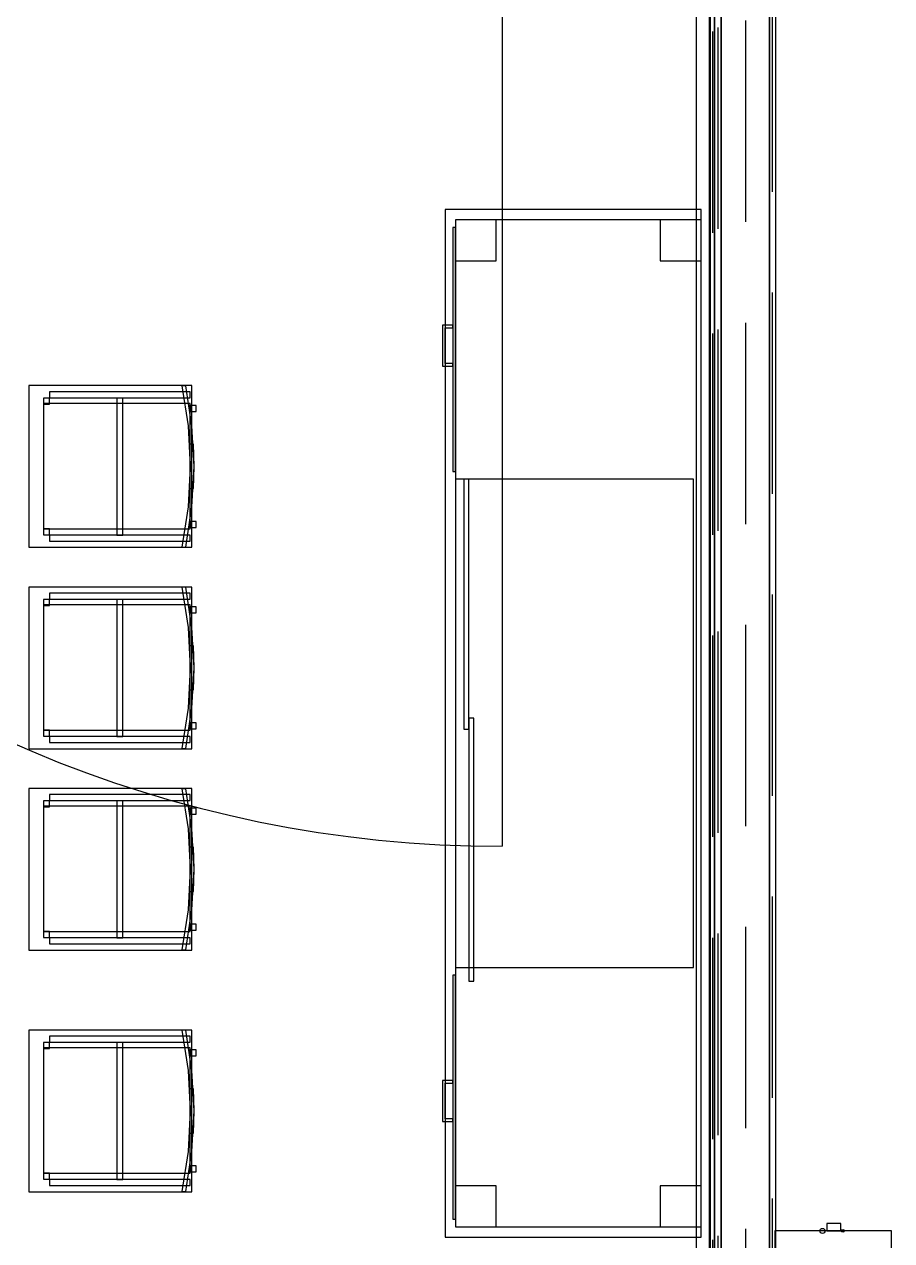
# Model space of a CAD drawing. Header units: millimetres. Extents: x -28.2 to 24.3, y -24.8 to 12.4.
# Drawn here: x 4.139 to 6.292, y 1.981 to 5.001 of the extents above; entities that cross this region are included whole.
import ezdxf

# ---------------------------------------------------------------- set-up
doc = ezdxf.new("R2010")
doc.units = ezdxf.units.MM
doc.linetypes.add('Dashed', pattern=[0.75, 0.5, -0.25])
for name, color, linetype in [('BUILDINGELEMENTPROXY', 8, 'Continuous'), ('EJE_MUROS', 8, 'Continuous'), ('FURNISHINGELEMENT', 8, 'Continuous'), ('LOSAS', 3, 'Continuous'), ('MUROS', 7, 'Continuous'), ('PUERTAS', 6, 'Continuous')]:
    doc.layers.add(name, color=color, linetype=linetype)

msp = doc.modelspace()

# ---------------------------------------------------------------- linework, layer by layer
at = {"layer": 'BUILDINGELEMENTPROXY'}
for p, q in [((6.1655, 2.0239), (6.1305, 2.0239)), ((6.1305, 2.0239), (6.1305, 2.0057)), ((6.1655, 2.0057), (6.1655, 2.0239)), ((6.0018, 2.0057), (6.0018, 1.2257)), ((6.2918, 2.0057), (6.0018, 2.0057)), ((6.1305, 2.0057), (6.1655, 2.0057)), ((6.2918, 1.2257), (6.2918, 2.0057))]:
    msp.add_line(p, q, dxfattribs=at)
for centre, radius in [((6.1199, 2.0057), 0.00635), ((6.1704, 2.0057), 0.0032)]:
    msp.add_circle(centre, radius, dxfattribs=at)
at = {"layer": 'EJE_MUROS', "linetype": 'Dashed'}
for p, q in [((5.9963, 0.8359), (5.9963, 5.9757)), ((5.8603, 5.7437), (5.8603, 0.8529)), ((5.9288, 5.7607), (5.9288, 0.7159)), ((5.8468, 5.7337), (5.8468, 0.8529))]:
    msp.add_line(p, q, dxfattribs=at)
at = {"layer": 'FURNISHINGELEMENT'}
for p, q in [((5.8188, 4.5413, 1.074), (5.1834, 4.5413, 1.074)), ((5.1834, 4.5413, 1.074), (5.1834, 1.9905, 1.074)), ((5.8188, 1.9905, 1.074), (5.8188, 4.5413, 1.074)), ((5.3104, 4.5159, 0.4924), (5.2088, 4.5159, 0.4924)), ((5.2088, 4.5159, 0.4924), (5.2088, 4.4143, 0.4924)), ((5.8188, 4.5159, 1.0486), (5.2088, 4.5159, 1.0486)), ((5.2088, 4.5159, 1.0486), (5.2088, 2.0159, 1.0486)), ((5.3104, 4.4143, 0.4924), (5.3104, 4.5159, 0.4924)), ((5.8188, 4.5159, 0.4924), (5.7172, 4.5159, 0.4924)), ((5.7172, 4.5159, 0.4924), (5.7172, 4.4143, 0.4924)), ((5.8188, 4.4143, 0.4924), (5.8188, 4.5159, 0.4924)), ((5.8188, 2.0159, 1.0486), (5.8188, 4.5159, 1.0486)), ((5.2025, 4.4969, 1.0295), (5.2025, 3.8909, 1.0295)), ((5.2088, 4.4969, 1.0295), (5.2025, 4.4969, 1.0295)), ((5.2025, 4.4969, 0.9026), (5.2025, 3.8909, 0.9026)), ((5.2088, 4.4969, 0.9026), (5.2025, 4.4969, 0.9026)), ((5.2088, 3.8909, 1.0295), (5.2088, 4.4969, 1.0295)), ((5.2088, 3.8909, 0.9026), (5.2088, 4.4969, 0.9026)), ((5.2088, 4.4143, 0.4924), (5.3104, 4.4143, 0.4924)), ((5.7172, 4.4143, 0.4924), (5.8188, 4.4143, 0.4924)), ((5.2025, 4.2542, 0.994), (5.1771, 4.2542, 0.994)), ((5.1771, 4.2542, 0.994), (5.1771, 4.1526, 0.994)), ((5.2025, 4.2542, 0.867), (5.1771, 4.2542, 0.867)), ((5.1771, 4.2542, 0.867), (5.1771, 4.1526, 0.867)), ((5.1834, 4.159, 0.994), (5.1834, 4.2479, 0.994)), ((5.1834, 4.2479, 0.994), (5.2025, 4.2479, 0.994)), ((5.1834, 4.159, 0.867), (5.1834, 4.2479, 0.867)), ((5.1834, 4.2479, 0.867), (5.2025, 4.2479, 0.867)), ((5.2025, 4.2479, 0.994), (5.2025, 4.2542, 0.994)), ((5.2025, 4.2479, 0.867), (5.2025, 4.2542, 0.867)), ((5.1771, 4.1526, 0.994), (5.2025, 4.1526, 0.994)), ((5.1771, 4.1526, 0.867), (5.2025, 4.1526, 0.867)), ((5.2025, 4.159, 0.994), (5.1834, 4.159, 0.994)), ((5.2025, 4.159, 0.867), (5.1834, 4.159, 0.867)), ((5.2025, 4.1526, 0.994), (5.2025, 4.159, 0.994)), ((5.2025, 4.1526, 0.867), (5.2025, 4.159, 0.867)), ((4.5545, 4.1044, 0.7877), (4.1501, 4.1044, 0.7877)), ((4.1501, 4.1044, 0.7877), (4.1501, 4.0251, 0.7702)), ((4.5501, 4.0892, 0.5575), (4.2011, 4.0892, 0.5575)), ((4.2011, 4.0892, 0.5575), (4.2011, 4.0742, 0.5575)), ((4.5401, 4.1037, 1.1404), (4.5301, 4.1037, 1.1404)), ((4.5301, 4.1037, 1.1404), (4.5452, 4.0042, 1.1404)), ((4.555, 4.0042, 1.1404), (4.5401, 4.1037, 1.1404)), ((4.5501, 4.0742, 0.5575), (4.5501, 4.0892, 0.5575)), ((4.5545, 4.0251, 0.7702), (4.5545, 4.1044, 0.7877)), ((4.1861, 4.0734, 0.7644), (4.1861, 4.0585, 0.7612)), ((4.2011, 4.0734, 0.7644), (4.1861, 4.0734, 0.7644)), ((4.5501, 4.06, 0.7615), (4.1861, 4.06, 0.7615)), ((4.1861, 4.06, 0.7615), (4.1861, 3.9826, 0.7494)), ((4.1861, 4.0585, 0.7612), (4.2011, 4.0585, 0.7612)), ((4.2011, 4.0742, 0.5575), (4.5501, 4.0742, 0.5575)), ((4.2011, 4.0585, 0.7612), (4.2011, 4.0734, 0.7644)), ((4.3681, 4.0731, 0.5575), (4.3681, 3.7332, 0.5575)), ((4.3831, 4.0731, 0.5575), (4.3681, 4.0731, 0.5575)), ((4.3831, 3.7332, 0.5575), (4.3831, 4.0731, 0.5575)), ((4.5501, 3.9826, 0.7494), (4.5501, 4.06, 0.7615)), ((4.5501, 4.055, 1.0207), (4.5501, 4.0402, 1.0175)), ((4.5651, 4.055, 1.0207), (4.5501, 4.055, 1.0207)), ((4.5651, 4.0402, 1.0175), (4.5651, 4.055, 1.0207)), ((4.1501, 4.0251, 0.7702), (4.1501, 3.9443, 0.7615)), ((4.5501, 4.0402, 1.0175), (4.5651, 4.0402, 1.0175)), ((4.5545, 3.9443, 0.7615), (4.5545, 4.0251, 0.7702)), ((4.5452, 4.0042, 1.1404), (4.5503, 3.9037, 1.1404)), ((4.5601, 3.9037, 1.1404), (4.555, 4.0042, 1.1404)), ((4.1861, 3.9826, 0.7494), (4.1861, 3.9044, 0.7454)), ((4.5586, 3.9587, 1.0404), (4.5487, 3.9587, 1.0404)), ((4.5487, 3.9587, 1.0404), (4.5503, 3.9037, 1.0404)), ((4.5501, 3.9044, 0.7454), (4.5501, 3.9826, 0.7494)), ((4.5601, 3.9037, 1.0404), (4.5586, 3.9587, 1.0404)), ((4.1501, 3.9443, 0.7615), (4.1501, 3.863, 0.7615)), ((4.5545, 3.863, 0.7615), (4.5545, 3.9443, 0.7615)), ((4.1861, 3.9044, 0.7454), (4.1861, 3.8262, 0.7493)), ((4.5503, 3.9037, 1.1404), (4.5452, 3.8032, 1.1404)), ((4.5503, 3.9037, 1.0404), (4.5487, 3.8487, 1.0404)), ((4.5501, 3.8262, 0.7493), (4.5501, 3.9044, 0.7454)), ((4.555, 3.8032, 1.1404), (4.5601, 3.9037, 1.1404)), ((4.5586, 3.8487, 1.0404), (4.5601, 3.9037, 1.0404)), ((5.2025, 3.8909, 1.0295), (5.2088, 3.8909, 1.0295)), ((5.2025, 3.8909, 0.9026), (5.2088, 3.8909, 0.9026)), ((5.7996, 3.8719, 0.5114), (5.2088, 3.8719, 0.5114)), ((5.2088, 3.8719, 0.5114), (5.2088, 2.66, 0.5114)), ((5.2295, 3.8719, 1.0295), (5.2295, 3.2518, 1.0295)), ((5.2422, 3.8719, 1.0295), (5.2295, 3.8719, 1.0295)), ((5.2422, 3.2518, 1.0295), (5.2422, 3.8719, 1.0295)), ((5.7996, 2.66, 0.5114), (5.7996, 3.8719, 0.5114)), ((4.1501, 3.863, 0.7615), (4.1501, 3.7823, 0.7702)), ((4.5487, 3.8487, 1.0404), (4.5586, 3.8487, 1.0404)), ((4.5545, 3.7823, 0.7702), (4.5545, 3.863, 0.7615)), ((4.1861, 3.8262, 0.7493), (4.1861, 3.7488, 0.7612)), ((4.5501, 3.7488, 0.7612), (4.5501, 3.8262, 0.7493)), ((4.1501, 3.7823, 0.7702), (4.1501, 3.7029, 0.7877)), ((4.5452, 3.8032, 1.1404), (4.5301, 3.7037, 1.1404)), ((4.5401, 3.7037, 1.1404), (4.555, 3.8032, 1.1404)), ((4.5545, 3.7029, 0.7877), (4.5545, 3.7823, 0.7702)), ((4.1861, 3.7488, 0.7612), (4.5501, 3.7488, 0.7612)), ((4.1861, 3.7488, 0.7612), (4.1861, 3.734, 0.7644)), ((4.2011, 3.7488, 0.7612), (4.1861, 3.7488, 0.7612)), ((4.2011, 3.734, 0.7644), (4.2011, 3.7488, 0.7612)), ((4.5501, 3.7671, 1.0175), (4.5501, 3.7523, 1.0207)), ((4.5651, 3.7671, 1.0175), (4.5501, 3.7671, 1.0175)), ((4.5501, 3.7523, 1.0207), (4.5651, 3.7523, 1.0207)), ((4.5651, 3.7523, 1.0207), (4.5651, 3.7671, 1.0175)), ((4.1861, 3.734, 0.7644), (4.2011, 3.734, 0.7644)), ((4.5501, 3.7332, 0.5575), (4.2011, 3.7332, 0.5575)), ((4.2011, 3.7332, 0.5575), (4.2011, 3.7182, 0.5575)), ((4.2011, 3.7182, 0.5575), (4.5501, 3.7182, 0.5575)), ((4.3681, 3.7332, 0.5575), (4.3831, 3.7332, 0.5575)), ((4.5501, 3.7182, 0.5575), (4.5501, 3.7332, 0.5575)), ((4.1501, 3.7029, 0.7877), (4.5545, 3.7029, 0.7877)), ((4.5301, 3.7037, 1.1404), (4.5401, 3.7037, 1.1404)), ((4.5545, 3.6044, 0.7877), (4.1501, 3.6044, 0.7877)), ((4.1501, 3.6044, 0.7877), (4.1501, 3.5251, 0.7702)), ((4.5401, 3.6037, 1.1404), (4.5301, 3.6037, 1.1404)), ((4.5301, 3.6037, 1.1404), (4.5452, 3.5042, 1.1404)), ((4.555, 3.5042, 1.1404), (4.5401, 3.6037, 1.1404)), ((4.5545, 3.5251, 0.7702), (4.5545, 3.6044, 0.7877)), ((4.1861, 3.5734, 0.7644), (4.1861, 3.5585, 0.7612)), ((4.2011, 3.5734, 0.7644), (4.1861, 3.5734, 0.7644)), ((4.5501, 3.5892, 0.5575), (4.2011, 3.5892, 0.5575)), ((4.2011, 3.5892, 0.5575), (4.2011, 3.5742, 0.5575)), ((4.2011, 3.5742, 0.5575), (4.5501, 3.5742, 0.5575)), ((4.2011, 3.5585, 0.7612), (4.2011, 3.5734, 0.7644)), ((4.3681, 3.5731, 0.5575), (4.3681, 3.2332, 0.5575)), ((4.3831, 3.5731, 0.5575), (4.3681, 3.5731, 0.5575)), ((4.3831, 3.2332, 0.5575), (4.3831, 3.5731, 0.5575)), ((4.5501, 3.5742, 0.5575), (4.5501, 3.5892, 0.5575)), ((4.5501, 3.56, 0.7615), (4.1861, 3.56, 0.7615)), ((4.1861, 3.56, 0.7615), (4.1861, 3.4826, 0.7494)), ((4.1861, 3.5585, 0.7612), (4.2011, 3.5585, 0.7612)), ((4.5501, 3.4826, 0.7494), (4.5501, 3.56, 0.7615)), ((4.5501, 3.555, 1.0207), (4.5501, 3.5402, 1.0175)), ((4.5651, 3.555, 1.0207), (4.5501, 3.555, 1.0207)), ((4.5501, 3.5402, 1.0175), (4.5651, 3.5402, 1.0175)), ((4.5651, 3.5402, 1.0175), (4.5651, 3.555, 1.0207)), ((4.1501, 3.5251, 0.7702), (4.1501, 3.4443, 0.7615)), ((4.5452, 3.5042, 1.1404), (4.5503, 3.4037, 1.1404)), ((4.5545, 3.4443, 0.7615), (4.5545, 3.5251, 0.7702)), ((4.5601, 3.4037, 1.1404), (4.555, 3.5042, 1.1404)), ((4.1861, 3.4826, 0.7494), (4.1861, 3.4044, 0.7454)), ((4.5501, 3.4044, 0.7454), (4.5501, 3.4826, 0.7494)), ((4.1501, 3.4443, 0.7615), (4.1501, 3.363, 0.7615)), ((4.5586, 3.4587, 1.0404), (4.5487, 3.4587, 1.0404)), ((4.5487, 3.4587, 1.0404), (4.5503, 3.4037, 1.0404)), ((4.5545, 3.363, 0.7615), (4.5545, 3.4443, 0.7615)), ((4.5601, 3.4037, 1.0404), (4.5586, 3.4587, 1.0404)), ((4.1861, 3.4044, 0.7454), (4.1861, 3.3262, 0.7493)), ((4.5503, 3.4037, 1.1404), (4.5452, 3.3032, 1.1404)), ((4.5503, 3.4037, 1.0404), (4.5487, 3.3487, 1.0404)), ((4.5501, 3.3262, 0.7493), (4.5501, 3.4044, 0.7454)), ((4.555, 3.3032, 1.1404), (4.5601, 3.4037, 1.1404)), ((4.5586, 3.3487, 1.0404), (4.5601, 3.4037, 1.0404)), ((4.1501, 3.363, 0.7615), (4.1501, 3.2823, 0.7702)), ((4.5545, 3.2823, 0.7702), (4.5545, 3.363, 0.7615)), ((4.1861, 3.3262, 0.7493), (4.1861, 3.2488, 0.7612)), ((4.5487, 3.3487, 1.0404), (4.5586, 3.3487, 1.0404)), ((4.5501, 3.2488, 0.7612), (4.5501, 3.3262, 0.7493)), ((4.5452, 3.3032, 1.1404), (4.5301, 3.2037, 1.1404)), ((4.5401, 3.2037, 1.1404), (4.555, 3.3032, 1.1404)), ((4.1501, 3.2823, 0.7702), (4.1501, 3.2029, 0.7877)), ((4.5501, 3.2671, 1.0175), (4.5501, 3.2523, 1.0207)), ((4.5651, 3.2671, 1.0175), (4.5501, 3.2671, 1.0175)), ((4.5545, 3.2029, 0.7877), (4.5545, 3.2823, 0.7702)), ((4.5651, 3.2523, 1.0207), (4.5651, 3.2671, 1.0175)), ((5.2422, 3.2786, 1.0296), (5.2422, 2.626, 1.0296)), ((5.2545, 3.2786, 1.0296), (5.2422, 3.2786, 1.0296)), ((5.2545, 2.626, 1.0296), (5.2545, 3.2786, 1.0296)), ((4.1861, 3.2488, 0.7612), (4.5501, 3.2488, 0.7612)), ((4.1861, 3.2488, 0.7612), (4.1861, 3.234, 0.7644)), ((4.2011, 3.2488, 0.7612), (4.1861, 3.2488, 0.7612)), ((4.1861, 3.234, 0.7644), (4.2011, 3.234, 0.7644)), ((4.2011, 3.234, 0.7644), (4.2011, 3.2488, 0.7612)), ((4.5501, 3.2332, 0.5575), (4.2011, 3.2332, 0.5575)), ((4.2011, 3.2332, 0.5575), (4.2011, 3.2182, 0.5575)), ((4.3681, 3.2332, 0.5575), (4.3831, 3.2332, 0.5575)), ((4.5501, 3.2523, 1.0207), (4.5651, 3.2523, 1.0207)), ((4.5501, 3.2182, 0.5575), (4.5501, 3.2332, 0.5575)), ((5.2295, 3.2518, 1.0295), (5.2422, 3.2518, 1.0295)), ((4.1501, 3.2029, 0.7877), (4.5545, 3.2029, 0.7877)), ((4.2011, 3.2182, 0.5575), (4.5501, 3.2182, 0.5575)), ((4.5301, 3.2037, 1.1404), (4.5401, 3.2037, 1.1404)), ((4.5545, 3.1044, 0.7877), (4.1501, 3.1044, 0.7877)), ((4.1501, 3.1044, 0.7877), (4.1501, 3.0251, 0.7702)), ((4.5501, 3.0892, 0.5575), (4.2011, 3.0892, 0.5575)), ((4.2011, 3.0892, 0.5575), (4.2011, 3.0742, 0.5575)), ((4.5401, 3.1037, 1.1404), (4.5301, 3.1037, 1.1404)), ((4.5301, 3.1037, 1.1404), (4.5452, 3.0042, 1.1404)), ((4.555, 3.0042, 1.1404), (4.5401, 3.1037, 1.1404)), ((4.5501, 3.0742, 0.5575), (4.5501, 3.0892, 0.5575)), ((4.5545, 3.0251, 0.7702), (4.5545, 3.1044, 0.7877)), ((4.1861, 3.0734, 0.7644), (4.1861, 3.0585, 0.7612)), ((4.2011, 3.0734, 0.7644), (4.1861, 3.0734, 0.7644)), ((4.5501, 3.06, 0.7615), (4.1861, 3.06, 0.7615)), ((4.1861, 3.06, 0.7615), (4.1861, 2.9826, 0.7494)), ((4.1861, 3.0585, 0.7612), (4.2011, 3.0585, 0.7612)), ((4.2011, 3.0742, 0.5575), (4.5501, 3.0742, 0.5575)), ((4.2011, 3.0585, 0.7612), (4.2011, 3.0734, 0.7644)), ((4.3681, 3.0731, 0.5575), (4.3681, 2.7332, 0.5575)), ((4.3831, 3.0731, 0.5575), (4.3681, 3.0731, 0.5575)), ((4.3831, 2.7332, 0.5575), (4.3831, 3.0731, 0.5575)), ((4.5501, 2.9826, 0.7494), (4.5501, 3.06, 0.7615)), ((4.5501, 3.055, 1.0207), (4.5501, 3.0402, 1.0175)), ((4.5651, 3.055, 1.0207), (4.5501, 3.055, 1.0207)), ((4.5651, 3.0402, 1.0175), (4.5651, 3.055, 1.0207)), ((4.1501, 3.0251, 0.7702), (4.1501, 2.9443, 0.7615)), ((4.5501, 3.0402, 1.0175), (4.5651, 3.0402, 1.0175)), ((4.5545, 2.9443, 0.7615), (4.5545, 3.0251, 0.7702)), ((4.5452, 3.0042, 1.1404), (4.5503, 2.9037, 1.1404)), ((4.5601, 2.9037, 1.1404), (4.555, 3.0042, 1.1404)), ((4.1861, 2.9826, 0.7494), (4.1861, 2.9044, 0.7454)), ((4.5501, 2.9044, 0.7454), (4.5501, 2.9826, 0.7494)), ((4.1501, 2.9443, 0.7615), (4.1501, 2.863, 0.7615)), ((4.5586, 2.9587, 1.0404), (4.5487, 2.9587, 1.0404)), ((4.5487, 2.9587, 1.0404), (4.5503, 2.9037, 1.0404)), ((4.5545, 2.863, 0.7615), (4.5545, 2.9443, 0.7615)), ((4.5601, 2.9037, 1.0404), (4.5586, 2.9587, 1.0404)), ((4.1861, 2.9044, 0.7454), (4.1861, 2.8262, 0.7493)), ((4.5503, 2.9037, 1.1404), (4.5452, 2.8032, 1.1404)), ((4.5503, 2.9037, 1.0404), (4.5487, 2.8487, 1.0404)), ((4.5501, 2.8262, 0.7493), (4.5501, 2.9044, 0.7454)), ((4.555, 2.8032, 1.1404), (4.5601, 2.9037, 1.1404)), ((4.5586, 2.8487, 1.0404), (4.5601, 2.9037, 1.0404)), ((4.1501, 2.863, 0.7615), (4.1501, 2.7823, 0.7702)), ((4.5487, 2.8487, 1.0404), (4.5586, 2.8487, 1.0404)), ((4.5545, 2.7823, 0.7702), (4.5545, 2.863, 0.7615)), ((4.1861, 2.8262, 0.7493), (4.1861, 2.7488, 0.7612)), ((4.5501, 2.7488, 0.7612), (4.5501, 2.8262, 0.7493)), ((4.1501, 2.7823, 0.7702), (4.1501, 2.7029, 0.7877)), ((4.5452, 2.8032, 1.1404), (4.5301, 2.7037, 1.1404)), ((4.5401, 2.7037, 1.1404), (4.555, 2.8032, 1.1404)), ((4.5545, 2.7029, 0.7877), (4.5545, 2.7823, 0.7702)), ((4.1861, 2.7488, 0.7612), (4.5501, 2.7488, 0.7612)), ((4.1861, 2.7488, 0.7612), (4.1861, 2.734, 0.7644)), ((4.2011, 2.7488, 0.7612), (4.1861, 2.7488, 0.7612)), ((4.2011, 2.734, 0.7644), (4.2011, 2.7488, 0.7612)), ((4.5501, 2.7671, 1.0175), (4.5501, 2.7523, 1.0207)), ((4.5651, 2.7671, 1.0175), (4.5501, 2.7671, 1.0175)), ((4.5501, 2.7523, 1.0207), (4.5651, 2.7523, 1.0207)), ((4.5651, 2.7523, 1.0207), (4.5651, 2.7671, 1.0175)), ((4.1861, 2.734, 0.7644), (4.2011, 2.734, 0.7644)), ((4.5501, 2.7332, 0.5575), (4.2011, 2.7332, 0.5575)), ((4.2011, 2.7332, 0.5575), (4.2011, 2.7182, 0.5575)), ((4.2011, 2.7182, 0.5575), (4.5501, 2.7182, 0.5575)), ((4.3681, 2.7332, 0.5575), (4.3831, 2.7332, 0.5575)), ((4.5501, 2.7182, 0.5575), (4.5501, 2.7332, 0.5575)), ((4.1501, 2.7029, 0.7877), (4.5545, 2.7029, 0.7877)), ((4.5301, 2.7037, 1.1404), (4.5401, 2.7037, 1.1404)), ((5.2088, 2.66, 0.5114), (5.7996, 2.66, 0.5114)), ((5.2029, 2.6409, 1.0296), (5.2029, 2.035, 1.0296)), ((5.2092, 2.6409, 1.0296), (5.2029, 2.6409, 1.0296)), ((5.2029, 2.6409, 0.9051), (5.2029, 2.035, 0.9051)), ((5.2092, 2.6409, 0.9051), (5.2029, 2.6409, 0.9051)), ((5.2092, 2.035, 1.0296), (5.2092, 2.6409, 1.0296)), ((5.2092, 2.035, 0.9051), (5.2092, 2.6409, 0.9051)), ((5.2422, 2.626, 1.0296), (5.2545, 2.626, 1.0296)), ((4.5545, 2.5044, 0.7877), (4.1501, 2.5044, 0.7877)), ((4.1501, 2.5044, 0.7877), (4.1501, 2.4251, 0.7702)), ((4.5501, 2.4892, 0.5575), (4.2011, 2.4892, 0.5575)), ((4.2011, 2.4892, 0.5575), (4.2011, 2.4742, 0.5575)), ((4.5401, 2.5037, 1.1404), (4.5301, 2.5037, 1.1404)), ((4.5301, 2.5037, 1.1404), (4.5452, 2.4042, 1.1404)), ((4.555, 2.4042, 1.1404), (4.5401, 2.5037, 1.1404)), ((4.5501, 2.4742, 0.5575), (4.5501, 2.4892, 0.5575)), ((4.5545, 2.4251, 0.7702), (4.5545, 2.5044, 0.7877)), ((4.1861, 2.4734, 0.7644), (4.1861, 2.4585, 0.7612)), ((4.2011, 2.4734, 0.7644), (4.1861, 2.4734, 0.7644)), ((4.5501, 2.46, 0.7615), (4.1861, 2.46, 0.7615)), ((4.1861, 2.46, 0.7615), (4.1861, 2.3826, 0.7494)), ((4.1861, 2.4585, 0.7612), (4.2011, 2.4585, 0.7612)), ((4.2011, 2.4742, 0.5575), (4.5501, 2.4742, 0.5575)), ((4.2011, 2.4585, 0.7612), (4.2011, 2.4734, 0.7644)), ((4.3681, 2.4731, 0.5575), (4.3681, 2.1332, 0.5575)), ((4.3831, 2.4731, 0.5575), (4.3681, 2.4731, 0.5575)), ((4.3831, 2.1332, 0.5575), (4.3831, 2.4731, 0.5575)), ((4.5501, 2.3826, 0.7494), (4.5501, 2.46, 0.7615)), ((4.5501, 2.455, 1.0207), (4.5501, 2.4402, 1.0175)), ((4.5651, 2.455, 1.0207), (4.5501, 2.455, 1.0207)), ((4.5651, 2.4402, 1.0175), (4.5651, 2.455, 1.0207)), ((4.1501, 2.4251, 0.7702), (4.1501, 2.3443, 0.7615)), ((4.5501, 2.4402, 1.0175), (4.5651, 2.4402, 1.0175)), ((4.5545, 2.3443, 0.7615), (4.5545, 2.4251, 0.7702)), ((4.5452, 2.4042, 1.1404), (4.5503, 2.3037, 1.1404)), ((4.5601, 2.3037, 1.1404), (4.555, 2.4042, 1.1404)), ((4.1861, 2.3826, 0.7494), (4.1861, 2.3044, 0.7454)), ((4.5586, 2.3587, 1.0404), (4.5487, 2.3587, 1.0404)), ((4.5487, 2.3587, 1.0404), (4.5503, 2.3037, 1.0404)), ((4.5501, 2.3044, 0.7454), (4.5501, 2.3826, 0.7494)), ((4.5601, 2.3037, 1.0404), (4.5586, 2.3587, 1.0404)), ((5.2025, 2.3792, 0.9941), (5.1771, 2.3792, 0.9941)), ((5.1771, 2.3792, 0.9941), (5.1771, 2.2776, 0.9941)), ((5.2025, 2.3792, 0.867), (5.1771, 2.3792, 0.867)), ((5.1771, 2.3792, 0.867), (5.1771, 2.2776, 0.867)), ((5.1834, 2.284, 0.9941), (5.1834, 2.3729, 0.9941)), ((5.1834, 2.3729, 0.9941), (5.2025, 2.3729, 0.9941)), ((5.1834, 2.284, 0.867), (5.1834, 2.3729, 0.867)), ((5.1834, 2.3729, 0.867), (5.2025, 2.3729, 0.867)), ((5.2025, 2.3729, 0.9941), (5.2025, 2.3792, 0.9941)), ((5.2025, 2.3729, 0.867), (5.2025, 2.3792, 0.867)), ((4.1501, 2.3443, 0.7615), (4.1501, 2.263, 0.7615)), ((4.5545, 2.263, 0.7615), (4.5545, 2.3443, 0.7615)), ((4.1861, 2.3044, 0.7454), (4.1861, 2.2262, 0.7493)), ((4.5503, 2.3037, 1.1404), (4.5452, 2.2032, 1.1404)), ((4.5503, 2.3037, 1.0404), (4.5487, 2.2487, 1.0404)), ((4.5501, 2.2262, 0.7493), (4.5501, 2.3044, 0.7454)), ((4.555, 2.2032, 1.1404), (4.5601, 2.3037, 1.1404)), ((4.5586, 2.2487, 1.0404), (4.5601, 2.3037, 1.0404)), ((5.1771, 2.2776, 0.9941), (5.2025, 2.2776, 0.9941)), ((5.1771, 2.2776, 0.867), (5.2025, 2.2776, 0.867)), ((5.2025, 2.284, 0.9941), (5.1834, 2.284, 0.9941)), ((5.2025, 2.284, 0.867), (5.1834, 2.284, 0.867)), ((5.2025, 2.2776, 0.9941), (5.2025, 2.284, 0.9941)), ((5.2025, 2.2776, 0.867), (5.2025, 2.284, 0.867)), ((4.1501, 2.263, 0.7615), (4.1501, 2.1823, 0.7702)), ((4.5487, 2.2487, 1.0404), (4.5586, 2.2487, 1.0404)), ((4.5545, 2.1823, 0.7702), (4.5545, 2.263, 0.7615)), ((4.1861, 2.2262, 0.7493), (4.1861, 2.1488, 0.7612)), ((4.5501, 2.1488, 0.7612), (4.5501, 2.2262, 0.7493)), ((4.1501, 2.1823, 0.7702), (4.1501, 2.1029, 0.7877)), ((4.5452, 2.2032, 1.1404), (4.5301, 2.1037, 1.1404)), ((4.5401, 2.1037, 1.1404), (4.555, 2.2032, 1.1404)), ((4.5545, 2.1029, 0.7877), (4.5545, 2.1823, 0.7702)), ((4.1861, 2.1488, 0.7612), (4.5501, 2.1488, 0.7612)), ((4.1861, 2.1488, 0.7612), (4.1861, 2.134, 0.7644)), ((4.2011, 2.1488, 0.7612), (4.1861, 2.1488, 0.7612)), ((4.2011, 2.134, 0.7644), (4.2011, 2.1488, 0.7612)), ((4.5501, 2.1671, 1.0175), (4.5501, 2.1523, 1.0207)), ((4.5651, 2.1671, 1.0175), (4.5501, 2.1671, 1.0175)), ((4.5501, 2.1523, 1.0207), (4.5651, 2.1523, 1.0207)), ((4.5651, 2.1523, 1.0207), (4.5651, 2.1671, 1.0175)), ((4.1861, 2.134, 0.7644), (4.2011, 2.134, 0.7644)), ((4.5501, 2.1332, 0.5575), (4.2011, 2.1332, 0.5575)), ((4.2011, 2.1332, 0.5575), (4.2011, 2.1182, 0.5575)), ((4.2011, 2.1182, 0.5575), (4.5501, 2.1182, 0.5575)), ((4.3681, 2.1332, 0.5575), (4.3831, 2.1332, 0.5575)), ((4.5501, 2.1182, 0.5575), (4.5501, 2.1332, 0.5575)), ((5.2088, 2.1175, 0.4924), (5.2088, 2.0159, 0.4924)), ((5.3104, 2.1175, 0.4924), (5.2088, 2.1175, 0.4924)), ((5.3104, 2.0159, 0.4924), (5.3104, 2.1175, 0.4924)), ((5.8188, 2.1175, 0.4924), (5.7172, 2.1175, 0.4924)), ((5.7172, 2.1175, 0.4924), (5.7172, 2.0159, 0.4924)), ((5.8188, 2.0159, 0.4924), (5.8188, 2.1175, 0.4924)), ((4.1501, 2.1029, 0.7877), (4.5545, 2.1029, 0.7877)), ((4.5301, 2.1037, 1.1404), (4.5401, 2.1037, 1.1404)), ((5.2029, 2.035, 1.0296), (5.2092, 2.035, 1.0296)), ((5.2029, 2.035, 0.9051), (5.2092, 2.035, 0.9051)), ((5.2088, 2.0159, 0.4924), (5.3104, 2.0159, 0.4924)), ((5.2088, 2.0159, 1.0486), (5.8188, 2.0159, 1.0486)), ((5.7172, 2.0159, 0.4924), (5.8188, 2.0159, 0.4924)), ((5.1834, 1.9905, 1.074), (5.8188, 1.9905, 1.074))]:
    msp.add_line(p, q, dxfattribs=at)
at = {"layer": 'LOSAS'}
for p, q in [((5.8388, 5.8107), (5.8388, 0.6859)), ((5.8068, 5.7409), (5.8068, 0.8529))]:
    msp.add_line(p, q, dxfattribs=at)
at = {"layer": 'MUROS'}
for p, q in [((5.9888, 0.8359), (5.9888, 5.9757)), ((6.0038, 5.9757), (6.0038, 0.8359)), ((5.8518, 0.8529), (5.8518, 5.7437)), ((5.8688, 0.7159), (5.8688, 5.7607)), ((5.8688, 5.7437), (5.8688, 0.8529)), ((5.9888, 5.7607), (5.9888, 0.7159)), ((5.8418, 0.8529), (5.8418, 5.7337)), ((5.8518, 5.7337), (5.8518, 0.8529))]:
    msp.add_line(p, q, dxfattribs=at)
at = {"layer": 'PUERTAS'}
msp.add_line((5.3248, 5.9607), (5.3248, 2.9607), dxfattribs=at)
msp.add_line((5.3248, 5.9607), (5.3248, 2.9607), dxfattribs=at)
msp.add_line((5.3248, 5.9607), (5.3248, 2.9607), dxfattribs=at)
msp.add_line((5.3248, 5.9607), (5.3248, 2.9607), dxfattribs=at)
msp.add_line((5.3248, 5.9607), (5.3248, 2.9607), dxfattribs=at)
msp.add_line((5.3248, 5.9607), (5.3248, 2.9607), dxfattribs=at)
msp.add_line((5.3248, 5.9607), (5.3248, 2.9607), dxfattribs=at)
msp.add_line((5.3248, 5.9607), (5.3248, 2.9607), dxfattribs=at)
msp.add_line((5.3248, 5.9607), (5.3248, 2.9607), dxfattribs=at)
msp.add_arc((5.3248, 5.9607), 3, 180, 270, dxfattribs=at)
msp.add_arc((5.3248, 5.9607), 3, 180, 270, dxfattribs=at)
msp.add_arc((5.3248, 5.9607), 3, 180, 270, dxfattribs=at)
msp.add_arc((5.3248, 5.9607), 3, 180, 270, dxfattribs=at)
msp.add_arc((5.3248, 5.9607), 3, 180, 270, dxfattribs=at)
msp.add_arc((5.3248, 5.9607), 3, 180, 270, dxfattribs=at)
msp.add_arc((5.3248, 5.9607), 3, 180, 270, dxfattribs=at)
msp.add_arc((5.3248, 5.9607), 3, 180, 270, dxfattribs=at)
msp.add_arc((5.3248, 5.9607), 3, 180, 270, dxfattribs=at)

doc.saveas('drawing.dxf')
